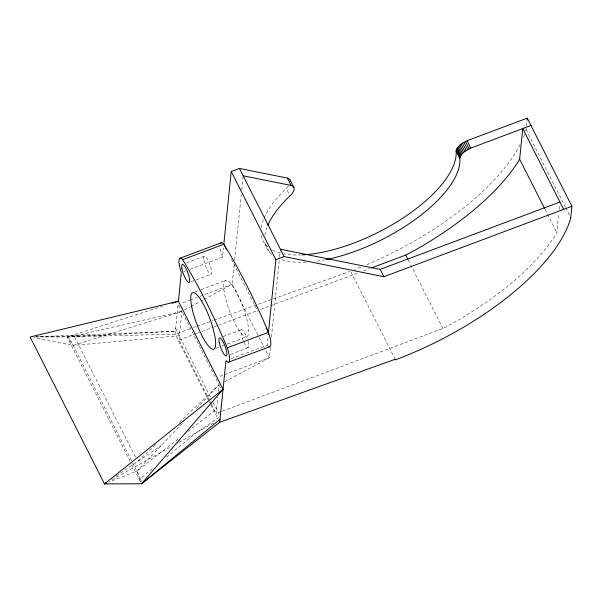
<?xml version="1.0" encoding="UTF-8"?>
<svg xmlns="http://www.w3.org/2000/svg" width="602" height="602" viewBox="0 0 602 602"><rect width="100%" height="100%" fill="white"/><g stroke="black" fill="none" stroke-linecap="round" stroke-linejoin="round"><path stroke-width="0.45" stroke-dasharray="3.01 2.26" d="M209.368 400.149L178.937 340.07L181.842 311.422L178.109 304.206L175.069 334.155L210.444 403.98M190.089 269.29L222.522 257.129L223.455 247.926M221.408 411.527L216.133 413.499L217.811 397.019M218.383 391.405L219.045 384.859L181.842 311.422L74.144 336.074L136.406 458.972M234.148 264.662L232.154 284.302L264.286 347.723M234.622 259.981L241.274 194.514M241.748 189.833L243.08 176.74M268.101 346.158A16.352 3.83 69.5 0 1 267.168 345.255L268.101 336.044M270.403 347.452L269.357 357.738L223.169 382.631M271.449 337.158L279.524 257.656M279.614 256.723L280.284 250.176M525.614 131.236A185.025 76.913 -26.9 0 0 526.095 129.588L526.366 126.947M526.457 126.059L527.081 119.896M222.288 411.196L442.921 328.511L452.486 323.44A185.025 76.913 -26.9 0 0 555.706 234.697L556.827 232.65L558.807 213.153M559.183 209.443L559.657 204.8M182.308 423.402L136.835 471.11L108.872 482.149M196.485 408.525L219.045 384.859L178.704 422.845M155.451 444.743L137.677 461.486L136.827 459.808M141.184 482.006L140.559 478.447L152.788 468.416M166.461 457.204L196.688 432.424L218.774 417.547M178.184 438.993L136.835 471.11L140.876 482.089M187.779 431.544L216.577 409.179M116.073 476.062L161.043 445.713M111.844 479.771L172.217 446.082M178.741 442.44L214.372 422.551M184.317 310.09L190.089 306.975M190.917 306.531L199.992 301.64M200.812 301.196L203.288 299.864M204.116 299.42L232.154 284.302L198.329 296.982M186.537 262.886L204.116 256.294M183.956 271.585L185.709 270.93M191.015 281.751L195.409 280.103M196.29 279.772L211.227 274.173M194.935 291.917L200.135 289.968M201 289.645L226.156 280.216M182.715 302.829L189.653 300.232M190.525 299.909L197.464 297.305M178.937 340.07L195.635 333.809M196.515 333.478L200.91 331.83M201.79 331.506L213.213 327.217M214.094 326.894L217.608 325.577M218.488 325.246L257.167 310.752M260.681 309.436L358.258 272.864M363.533 270.892L369.681 268.582M223.124 336.518L241.583 329.603M215.825 348.31L221.024 346.361M221.897 346.037L223.628 345.39M227.097 344.088L246.18 336.939A30.168 7.066 69.5 0 0 237.624 294.258A30.168 7.066 69.5 0 0 224.704 294.536A30.168 7.066 69.5 0 0 246.18 336.939M230.589 354.322L248.167 347.738M231.228 358.724L267.168 345.255M219.918 376.265L223.387 374.963M224.253 374.64L269.357 357.738L264.707 348.558M190.059 328.775L175.069 334.155L67.1 336.917L36.572 336.985M193.588 327.511L196.229 326.555M197.117 326.239L212.988 320.542M213.868 320.226L349.672 271.464M130.085 461.252L67.1 336.917L162.382 306.358M181.842 311.422L73.173 345.435L33.765 337.722M179.373 335.743L73.173 345.435L67.1 336.917L175.363 331.296L35.721 336.781M35.721 336.887L105.169 335.419M67.1 336.917L69.448 338.091L132.169 461.892M526.095 129.588L565.263 206.9M565.684 207.735L569.477 215.215M544.991 209.285L547.105 213.454M547.527 214.289L556.827 232.65M408.261 260.087L442.921 328.511M350.974 271.976L395.19 359.259M288.433 186.191A17.323 7.201 -26.9 0 1 286.326 188.494L290.051 195.838M265.55 244.555L269.267 251.899M231.409 259.206L257.942 311.58M175.656 328.399L210.655 397.493M213.191 402.505L219.88 415.704M209.797 400.985L211.061 403.49M211.483 404.326L216.133 413.499M210.866 404.815L218.022 418.947M132.59 462.727L140.559 478.447M131.778 464.586L140.657 482.112M219.459 385.679L221.107 388.975M524.492 134.577A185.025 76.913 -26.9 0 1 522.807 138.844M520.158 144.503A185.025 76.913 -26.9 0 1 366.024 264.993M360.869 267.122A185.025 76.913 -26.9 0 1 354.841 269.515M301.482 254.902A107.103 44.525 -26.9 0 1 283.993 253.826M280.442 253.021A107.103 44.525 -26.9 0 1 272.706 250.086M268.018 246.986A107.103 44.525 -26.9 0 1 261.027 233.817M261.193 227.789A107.103 44.525 -26.9 0 1 263.759 218.714M264.09 217.932A107.103 44.525 -26.9 0 1 286.326 188.494M325.223 259.771A107.103 44.525 -26.9 0 1 315.568 261.351M306.109 262.209A107.103 44.525 -26.9 0 1 280.893 259.357M271.735 254.33A107.103 44.525 -26.9 0 1 264.745 241.161M264.91 235.134A107.103 44.525 -26.9 0 1 266.874 227.601M222.522 257.129A16.352 3.83 69.5 0 1 220.302 248.001M248.129 341.402A9.655 2.265 69.5 0 1 248.062 347.745A9.655 2.265 69.5 0 1 243.539 341.394M243.216 340.634A9.655 2.265 69.5 0 1 241.394 329.67A9.655 2.265 69.5 0 1 247.136 338.279M203.867 260.019A9.655 2.265 69.5 0 0 210.632 274.279A9.655 2.265 69.5 0 0 208.51 261.411A9.655 2.265 69.5 0 0 203.867 260.019"/><path stroke-width="0.9" d="M268.928 346.669A16.352 3.83 69.5 0 0 268.477 332.364A208.932 48.943 69.5 0 0 223.831 244.239L231.213 171.547L239.453 168.462L287.387 178.087A17.323 7.201 -26.9 0 1 290.412 181.059M182.632 259.68A16.352 3.83 69.5 0 0 181.322 272.571L178.418 301.218L30.1 337.007L104.5 483.873L141.5 483.782L219.707 422.265L225.968 360.688A16.352 3.83 69.5 0 0 227.278 347.805A208.932 48.943 69.5 0 0 182.632 259.68L223.831 244.239L226.36 249.228M268.289 334.2L275.859 259.673L231.213 171.547M371.442 267.928L405.725 255.075L415.29 250.003A185.025 76.913 -26.9 0 0 518.503 161.261L519.624 159.214L522.739 128.58L530.979 125.494L571.9 206.268L570.741 217.706M527.081 119.896L527.262 118.127L468.612 140.108C463.645 142.283 457.543 145.24 456.09 150.929A107.103 44.525 -26.9 0 1 405.59 216.299A107.103 44.525 -26.9 0 1 302.392 254.864M326.103 259.597A107.103 44.525 -26.9 0 0 459.808 158.273C461.012 153.111 466.377 150.304 470.749 148.1L522.739 128.58L563.66 209.353M172.18 303.212L178.418 301.218L223.056 389.336L141.5 483.782L220.001 419.413M106.133 482.962L104.5 483.873L223.056 389.336M104.5 483.873L106.042 482.827M180.164 258.16L221.363 242.719M275.859 259.673L284.099 256.58L383.903 276.724L571.9 206.268M280.374 249.236L380.186 269.38L559.943 202.016M227.278 347.805L268.477 332.364L266.37 328.203M228.436 362.216L269.636 346.775M219.707 422.265L395.19 359.259M243.178 175.807L291.105 185.431A17.323 7.201 -26.9 0 1 290.051 195.838A107.103 44.525 -26.9 0 0 267.807 225.276M467.032 140.755L470.749 148.1M519.624 159.214L544.569 208.45M465.459 141.5L469.184 148.845M463.939 142.328L467.656 149.672M462.486 143.231L466.211 150.575M461.132 144.187L464.857 151.531M459.905 145.18L463.623 152.524M458.814 146.188L462.532 153.533M457.889 147.204L461.606 154.548M457.144 148.205L460.861 155.549M456.587 149.168L460.304 156.512M456.233 150.086L459.951 157.423M456.09 150.929L459.808 158.273M405.725 255.075L407.84 259.251M380.186 269.38L383.903 276.724M290.194 180.246L293.919 187.591M287.387 178.087L291.105 185.431M239.453 168.462L284.099 256.58M527.262 118.127L530.979 125.494M220.415 243.727A16.352 3.83 69.5 0 1 223.831 244.239M570.839 217.676A185.025 77.583 -26.9 0 1 395.123 359.921M191.745 306.892A30.168 7.066 69.5 0 0 213.221 349.288A30.168 7.066 69.5 0 0 204.665 306.606A30.168 7.066 69.5 0 0 191.745 306.892M219.294 342.711A9.655 2.265 69.5 0 0 226.194 355.97A9.655 2.265 69.5 0 0 223.214 342.034A9.655 2.265 69.5 0 0 219.294 342.711M181.894 268.259A9.655 2.265 69.5 0 0 188.667 282.511A9.655 2.265 69.5 0 0 186.537 269.643A9.655 2.265 69.5 0 0 181.894 268.259"/></g></svg>
